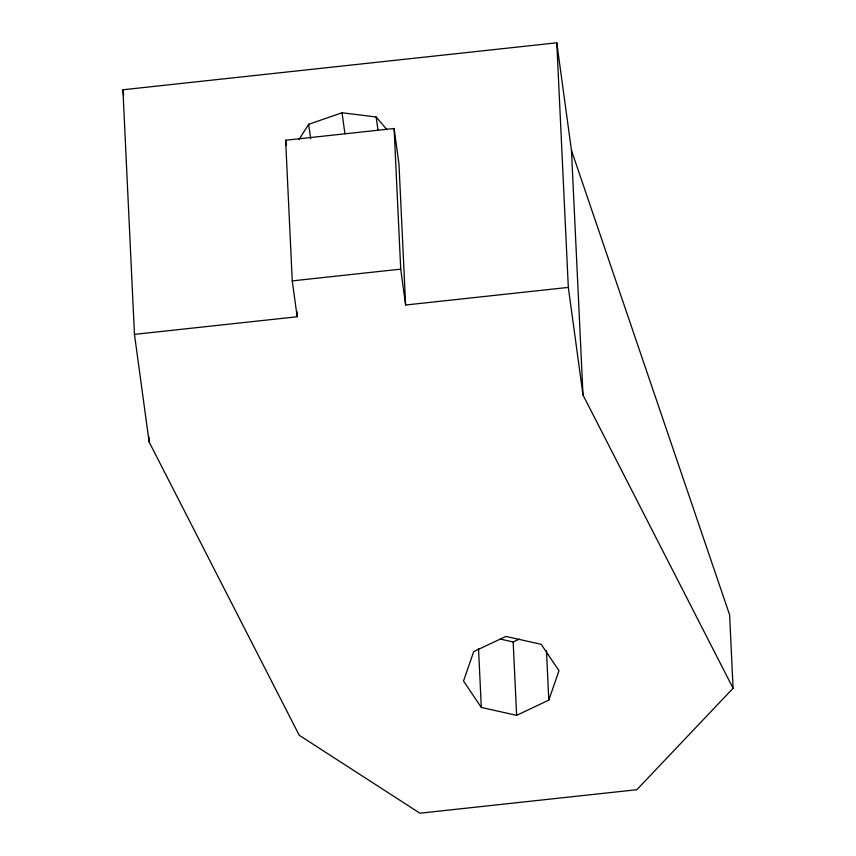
<?xml version="1.0" encoding="UTF-8"?>
<svg xmlns="http://www.w3.org/2000/svg" width="856" height="856" viewBox="0 0 856 856"><rect width="100%" height="100%" fill="white"/><g stroke="black" fill="none" stroke-linecap="round" stroke-linejoin="round"><path stroke-width="1.28" d="M548.803 700.133L558.979 670.708L541.185 644.311L505.864 636.415L473.7 651.619L463.524 681.044L481.307 707.441L516.628 715.348L548.803 700.133L546.47 650.763M299.033 139.432L308.674 124.302L342.047 112.767L376.169 116.994L386.912 129.641M733.078 688.267L636.843 789.713L419.911 813.2L299.215 735.25L149.137 442.017L134.456 334.375L122.922 89.773L556.785 42.8L571.476 150.442L583.011 395.033L733.078 688.267L729.612 614.886L571.476 150.442M500.557 639.143L513.172 641.968L519.132 639.143M134.456 334.375L297.16 316.763L292.26 280.886L285.626 140.234L394.102 128.496L398.992 164.373L405.626 305.014L568.32 287.402L556.785 42.8M292.26 280.886L400.726 269.137L394.102 128.496M568.32 287.402L583.011 395.033M400.726 269.137L405.626 305.014M376.169 116.994L377.956 130.112M342.047 112.767L344.915 133.761M308.674 124.302L310.642 138.736M285.626 140.234L286.332 145.359M122.922 89.773L123.639 95.027M513.172 641.968L516.628 715.348M478.536 648.73L481.307 707.441M296.904 311.456L297.16 316.763M148.891 436.699L149.137 442.017"/></g></svg>
